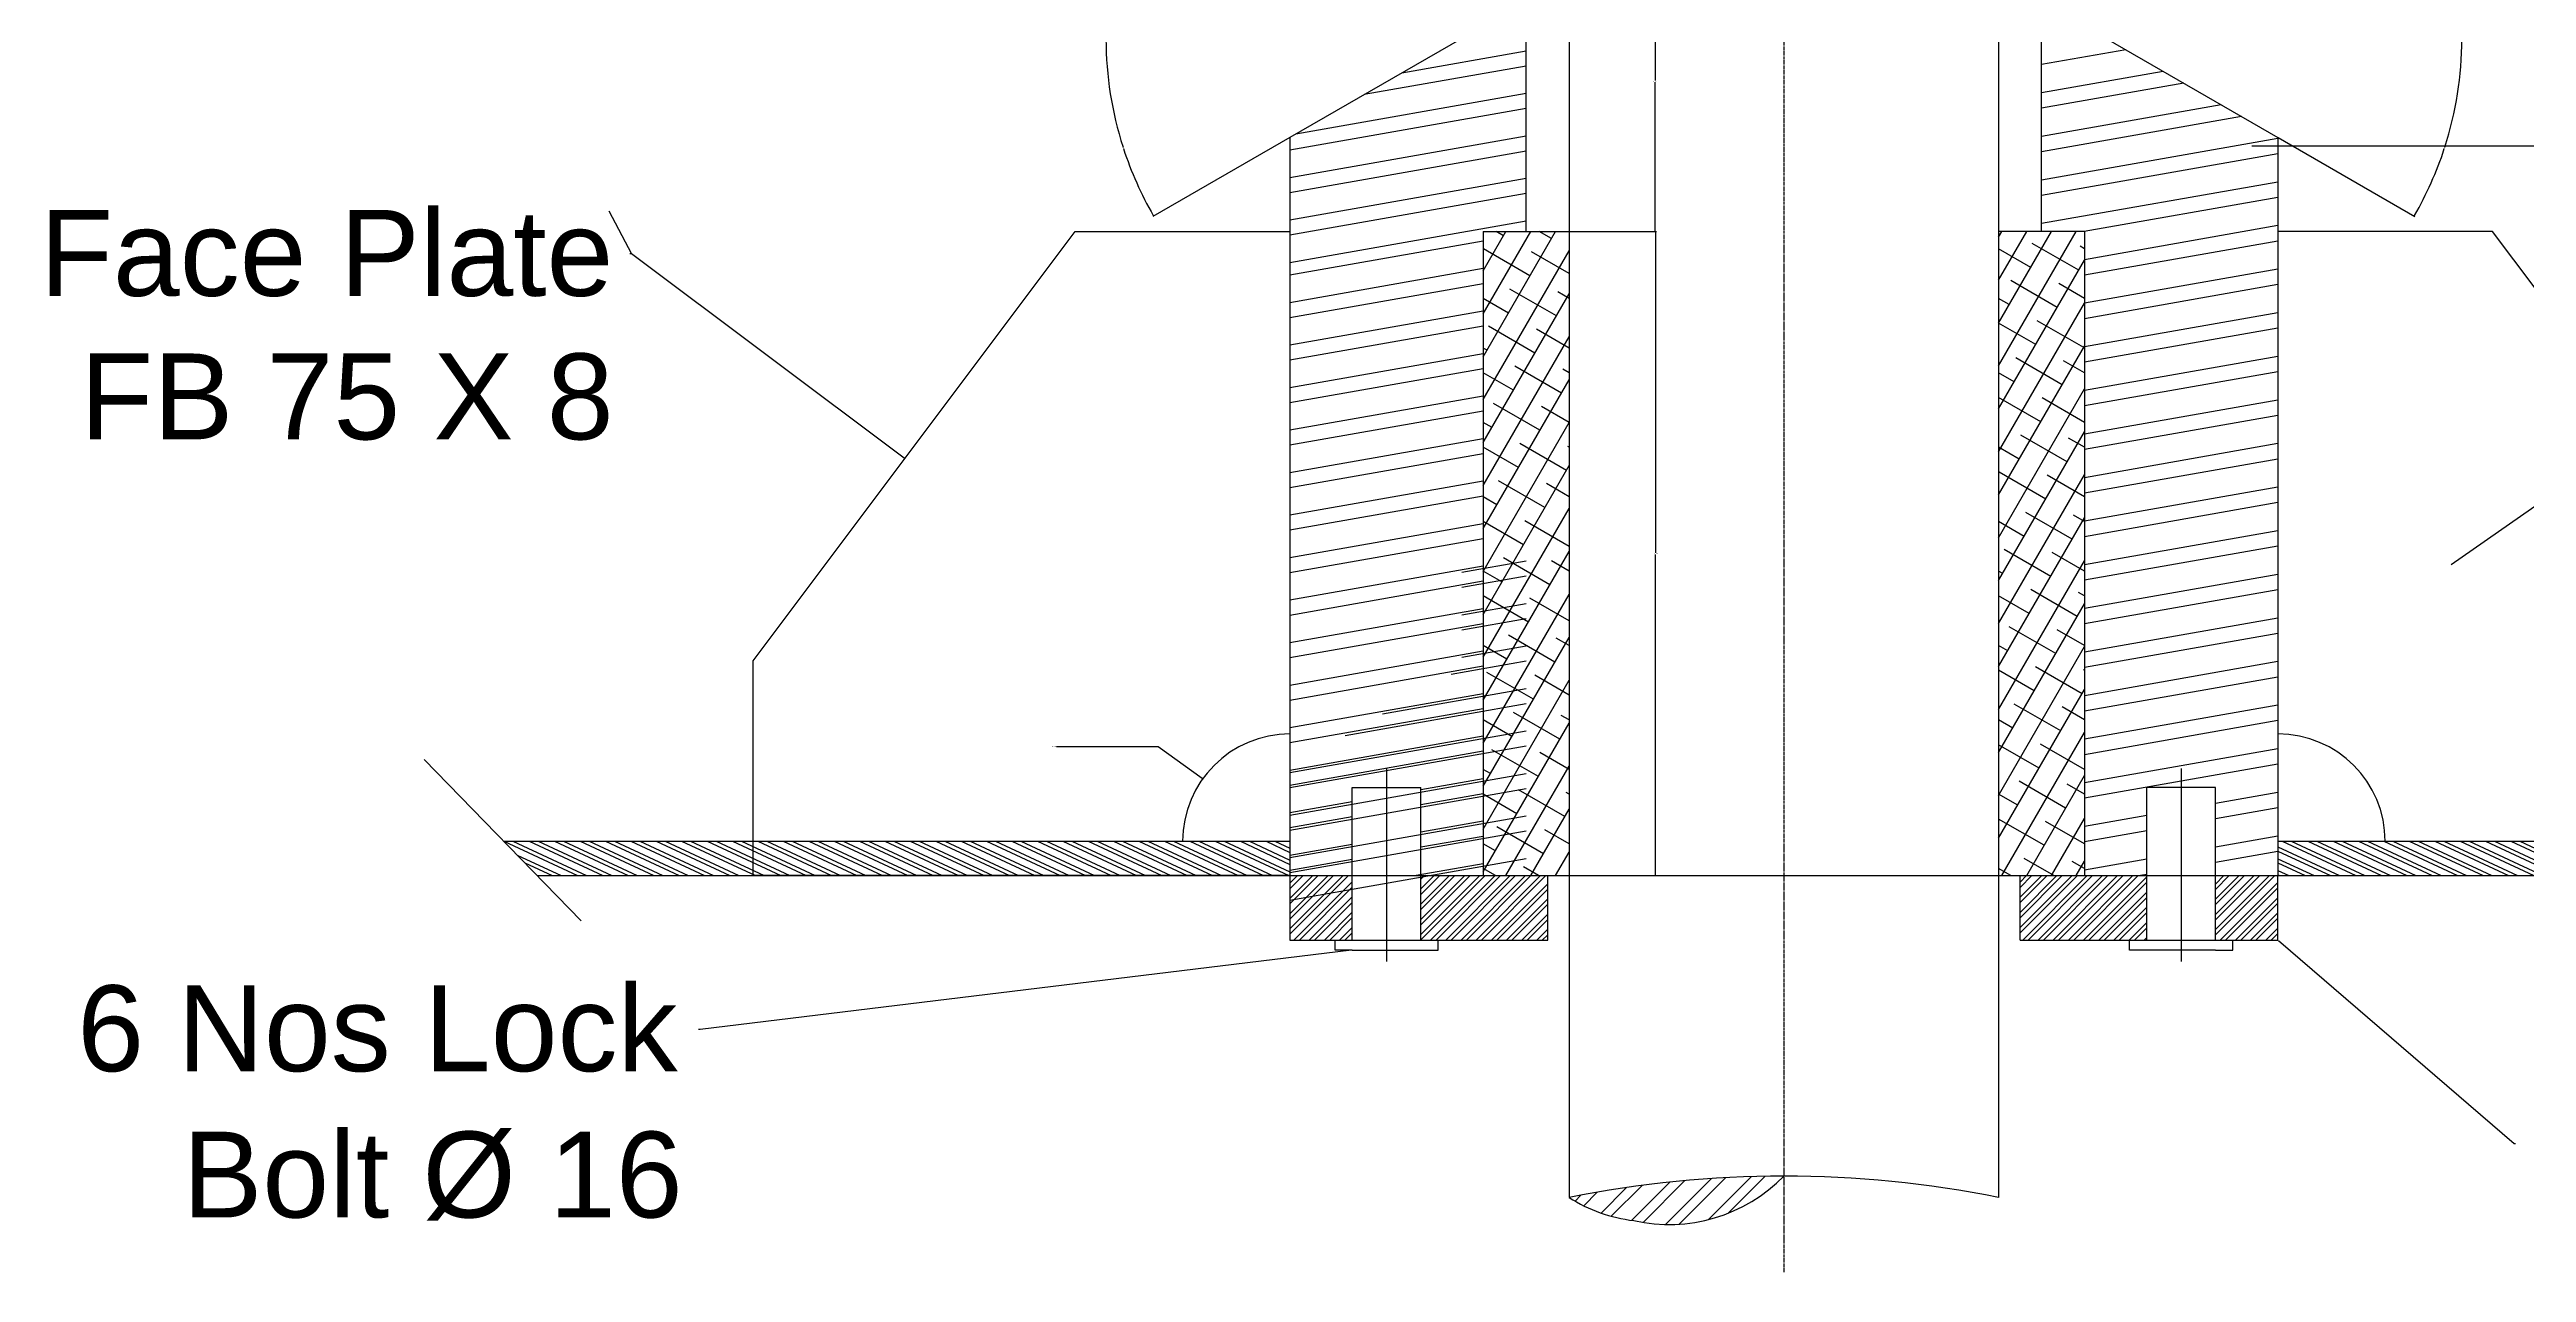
# Model space of a CAD drawing. Header units: millimetres. Extents: x -152 to 1470, y -163 to 1866.
# Drawn here: x 209 to 786, y 514 to 799 of the extents above; entities that cross this region are included whole.
import ezdxf

# ---------------------------------------------------------------- set-up
doc = ezdxf.new("R2010")
doc.units = ezdxf.units.MM
doc.header["$MEASUREMENT"] = 0
doc.linetypes.add('CENTER2', pattern=[1.125, 0.75, -0.125, 0.125, -0.125])
doc.styles.get("Standard").update_dxf_attribs({"font": 'arial.ttf'})
doc.dimstyles.get("Standard").update_dxf_attribs({"dimtxt": 0.18, "dimasz": 0.18, "dimexe": 0.18, "dimexo": 0.0625, "dimgap": 0.09, "dimtad": 0, "dimtih": 1, "dimtoh": 1, "dimdec": 4, "dimzin": 0, "dimdsep": 46, "dimtxsty": 'Standard', "dimcen": 0.09, "dimadec": 0, "dimazin": 0, "dimtfac": 1, "dimtdec": 4, "dimtofl": 0, "dimtmove": 0, "dimatfit": 3, "dimfxl": 1, "dimtolj": 1, "dimtzin": 0, "dimarcsym": 0})

# ---------------------------------------------------------------- blocks, each defined once
blk = doc.blocks.new('*D37')
at = {"color": 0, "linetype": 'Continuous', "lineweight": -2, "transparency": 16777216}
for p, q in [((703.104630314931, 801.5172243959639), (771.0626609100356, 801.5172243959638)), ((728.0962578341775, 778.3935536009446), (759.9412550846222, 760.0091004000974))]:
    blk.add_line(p, q, dxfattribs=at)
for start, end in [(342.1989071981329, 359.8755048734353), (330.1262015258953, 341.9343456101477)]:
    blk.add_arc((688.0421303144288, 801.517224395964), 82.84053059560675, start, end, dxfattribs=at)
at = {"color": 0, "linetype": 'Continuous', "transparency": 16777216}
for points in [[(770.8524653712911, 801.337257094934), (770.9124653358816, 801.3371919094509), (770.8826609100354, 801.5172243959639)], [(759.9011912651224, 760.240109700911), (759.8491962870555, 760.270051682406), (759.7853678316043, 760.0990957574584)]]:
    blk.add_solid(points, dxfattribs=at)
at = {"layer": 'Defpoints', "color": 0, "linetype": 'Continuous', "transparency": 16777216}
for p in [(688.0421303144287, 801.517224395964), (688.0472347127418, 801.5172243959639), (703.042130314931, 801.517224395964), (769.6242699117358, 787.1329271212561), (728.0421303157685, 778.4248019889171)]:
    blk.add_point(p, dxfattribs=at)
at = {"color": 0, "linetype": 'Continuous', "transparency": 16777216, "insert": (766.8578934303646, 776.0097942272009), "char_height": 0.18, "attachment_point": 5}
blk.add_mtext('\\A1;30°', dxfattribs=at)
blk = doc.blocks.new('*D38')
at = {"color": 0, "linetype": 'Continuous', "lineweight": -2, "transparency": 16777216}
for p, q in [((522.9796303089014, 801.5172243959639), (455.0215997137987, 801.5172243959641)), ((497.9880027896551, 778.3935536009445), (466.1430055392118, 760.0091004000984))]:
    blk.add_line(p, q, dxfattribs=at)
for start, end in [(180.1244951265645, 197.8010928018671), (198.0656543898525, 209.8737984741045)]:
    blk.add_arc((538.042130309404, 801.517224395964), 82.84053059560532, start, end, dxfattribs=at)
at = {"color": 0, "linetype": 'Continuous', "transparency": 16777216}
for points in [[(455.1717952879526, 801.3371919094513), (455.231795252543, 801.3372570949343), (455.2015997137988, 801.5172243959641)], [(466.2350643367782, 760.270051682407), (466.1830693587115, 760.2401097009123), (466.2988927922296, 760.0990957574594)]]:
    blk.add_solid(points, dxfattribs=at)
at = {"layer": 'Defpoints', "color": 0, "linetype": 'Continuous', "transparency": 16777216}
for p in [(523.0421303089014, 801.517224395964), (538.0370259110906, 801.5172243959641), (538.0421303094039, 801.517224395964), (456.4599907120984, 787.1329271212566), (498.0421303080641, 778.4248019889171)]:
    blk.add_point(p, dxfattribs=at)
at = {"color": 0, "linetype": 'Continuous', "transparency": 16777216, "insert": (459.2263671934695, 776.0097942272013), "char_height": 0.18, "attachment_point": 5}
blk.add_mtext('\\A1;30°', dxfattribs=at)
blk = doc.blocks.new('*D42')
at = {"color": 0, "lineweight": -2, "transparency": 16777216}
for p, q in [((563.1046303102415, 756.5172243944568), (583.3609182608818, 756.5172243944568)), ((583.1809182608819, 756.3372243944568), (583.1809182608819, 681.6991275297344)), ((583.1809182608819, 606.6972243894321), (583.1809182608819, 681.3353212541545)), ((563.1046303100414, 606.5172243894322), (583.3609182608818, 606.5172243894322))]:
    blk.add_line(p, q, dxfattribs=at)
at = {"color": 0, "transparency": 16777216}
for points in [[(583.1509182608819, 756.3372243944568), (583.2109182608818, 756.3372243944568), (583.1809182608819, 756.5172243944568)], [(583.1509182608819, 606.6972243894321), (583.2109182608818, 606.6972243894321), (583.1809182608819, 606.5172243894322)]]:
    blk.add_solid(points, dxfattribs=at)
at = {"layer": 'Defpoints', "color": 0, "transparency": 16777216}
for p in [(563.0421303102415, 756.5172243944568), (583.1809182608819, 756.5172243944568), (563.0421303100414, 606.5172243894322)]:
    blk.add_point(p, dxfattribs=at)
at = {"color": 0, "transparency": 16777216, "insert": (583.1809182608819, 681.5172243919442), "char_height": 0.18, "attachment_point": 5}
blk.add_mtext('\\A1;150.0000', dxfattribs=at)
blk = doc.blocks.new('*D43')
at = {"color": 0, "lineweight": -2, "transparency": 16777216}
for p, q in [((553.1046303099065, 826.5172243968019), (583.230100700129, 826.5172243968019)), ((583.0501007001291, 826.337224396802), (583.0501007001291, 791.6991275334193)), ((583.0501007001292, 756.6972243944567), (583.0501007001291, 791.3353212578394)), ((553.1046303099067, 756.5172243944568), (583.2301007001291, 756.5172243944568))]:
    blk.add_line(p, q, dxfattribs=at)
at = {"color": 0, "transparency": 16777216}
for points in [[(583.0201007001291, 826.337224396802), (583.080100700129, 826.337224396802), (583.0501007001291, 826.5172243968019)], [(583.0201007001292, 756.6972243944567), (583.0801007001292, 756.6972243944567), (583.0501007001292, 756.5172243944568)]]:
    blk.add_solid(points, dxfattribs=at)
at = {"layer": 'Defpoints', "color": 0, "transparency": 16777216}
for p in [(553.0421303099065, 826.5172243968019), (583.0501007001291, 826.5172243968019), (553.0421303099067, 756.5172243944568)]:
    blk.add_point(p, dxfattribs=at)
at = {"color": 0, "transparency": 16777216, "insert": (583.0501007001292, 791.517224395629), "char_height": 0.18, "attachment_point": 5}
blk.add_mtext('\\A1;70.0000', dxfattribs=at)
blk = doc.blocks.new('*D50')
at = {"color": 0, "lineweight": -2, "transparency": 16777216}
for p, q in [((443.6952386260214, 636.583475389691), (467.3158457209665, 636.583475389691)), ((467.3158457209665, 636.583475389691), (477.5898226967284, 629.2051620738505)), ((497.9521303080639, 614.5172243897003), (498.1321303080639, 614.5172243897003)), ((498.0421303080639, 614.4272243897002), (498.042130308064, 614.6072243897004))]:
    blk.add_line(p, q, dxfattribs=at)
at = {"color": 0, "transparency": 16777216}
blk.add_solid([(477.6073222253428, 629.2295293982476), (477.5723231681141, 629.1807947494533), (477.7360266431112, 629.1001649021642)], dxfattribs=at)
at = {"layer": 'Defpoints', "color": 0, "transparency": 16777216}
for p in [(477.7360266431112, 629.1001649021642), (498.0421303080639, 614.5172243897003)]:
    blk.add_point(p, dxfattribs=at)
at = {"color": 0, "transparency": 16777216, "insert": (443.0758593627199, 636.5834753896911), "char_height": 0.18, "attachment_point": 5}
blk.add_mtext('\\A1;R25.0000', dxfattribs=at)
blk = doc.blocks.new('*D36')
at = {"color": 0, "lineweight": -2, "transparency": 16777216}
for p, q in [((721.9787318153761, 801.5172243959646), (796.3958829373005, 801.5172243959647)), ((796.2158829373005, 801.3372243959648), (796.2158829373005, 789.199127533336)), ((796.2158829373005, 776.6972243951273), (796.2158829373005, 788.835321257756)), ((721.9787318153761, 776.5172243951272), (796.3958829373005, 776.5172243951273))]:
    blk.add_line(p, q, dxfattribs=at)
at = {"color": 0, "transparency": 16777216}
for points in [[(796.1858829373006, 801.3372243959648), (796.2458829373005, 801.3372243959648), (796.2158829373005, 801.5172243959647)], [(796.1858829373006, 776.6972243951273), (796.2458829373005, 776.6972243951273), (796.2158829373005, 776.5172243951273)]]:
    blk.add_solid(points, dxfattribs=at)
at = {"layer": 'Defpoints', "color": 0, "transparency": 16777216}
for p in [(721.9162318153761, 801.5172243959646), (721.9162318153761, 776.5172243951272), (796.2158829373005, 776.5172243951273)]:
    blk.add_point(p, dxfattribs=at)
at = {"color": 0, "transparency": 16777216, "insert": (796.2158829373005, 789.0172243955456), "char_height": 0.18, "attachment_point": 5}
blk.add_mtext('\\A1;25.0000', dxfattribs=at)

msp = doc.modelspace()

# ---------------------------------------------------------------- hatches: boundary and pattern name
at = {"linetype": 'Continuous'}
h = msp.add_hatch(dxfattribs=at)
h.set_pattern_fill('STEEL', color=256, scale=24.00000000080396, angle=110)
h.set_pattern_definition([(155, (-14626.95127816158, -3025.944232356106), (-1.056545654387141, -2.265769467667522), []), (155, (-14628.1258939376, -3026.371757535277), (-1.056545654387141, -2.265769467667522), [])])
h.paths.add_polyline_path([(498.042130308064, 614.5172243897001), (373.0421303038768, 614.5172243896997), (373.0421303038768, 606.5172243894317), (498.042130308064, 606.5172243894317)])
h.paths.add_polyline_path([(373.0421303038768, 614.5172243896997), (314.971392371171, 614.5172243896997), (322.7565067357484, 606.5172243894317), (373.0421303038768, 606.5172243894317)])
h.paths.add_polyline_path([(853.0421303199554, 614.5172243896997), (728.0421303157685, 614.5172243896997), (728.0421303157685, 606.5172243894317), (853.0421303199554, 606.5172243894317)])
h.paths.add_polyline_path([(911.1128682526612, 614.5172243896997), (853.0421303199554, 614.5172243896997), (853.0421303199554, 606.5172243894317), (903.3277538880839, 606.5172243894317)])
h = msp.add_hatch()
h.set_pattern_fill('STEEL', color=256, scale=24.00000000080396)
h.set_pattern_definition([(44.99999999999999, (197.6751167851755, 409.1813839112132), (-1.767766953025585, 1.767766953025584), []), (44.99999999999999, (197.6751167851755, 410.4313839112551), (-1.767766953025585, 1.767766953025584), [])])
h.paths.add_polyline_path([(697.5421303147468, 606.5172243894317), (668.0421303139569, 606.5172243894317), (668.0421303139569, 591.5172243889289), (697.5421303147468, 591.5172243889289)])
h.paths.add_polyline_path([(728.0421303157685, 606.5172243894317), (713.5421303152827, 606.5172243894317), (713.5421303152827, 591.5172243889289), (728.0421303157667, 591.5172243889289)])
h.paths.add_polyline_path([(512.5421303085496, 606.5172243894317), (498.042130308064, 606.5172243894317), (498.042130308064, 591.5172243889292), (512.5421303085496, 591.5172243889292)])
h.paths.add_polyline_path([(558.0421303098756, 606.5172243894317), (528.5421303090857, 606.5172243894317), (528.5421303090857, 591.5172243889292), (558.0421303098756, 591.5172243889292)])
h = msp.add_hatch()
h.set_pattern_fill('STEEL', color=256, scale=60.00000000200991)
h.set_pattern_definition([(44.99999999999999, (-14626.95127816158, -3677.08618957638), (-4.419417382563963, 4.41941738256396), []), (44.99999999999999, (-14626.95127816158, -3673.961189576275), (-4.419417382563963, 4.41941738256396), [])])
edge = h.paths.add_edge_path()
edge.add_ellipse((586.3022007625841, 562.6217783855399), major_axis=(-26.40408141809611, 26.40408141809611), ratio=0.9999999999999977, start_angle=122.3053950038646, end_angle=180.73349173853)
edge.add_ellipse((613.0421303119138, 284.0578723236189), major_axis=(178.5444622555857, 178.5444622555857), ratio=0.9999999999999974, start_angle=44.99999999999992, end_angle=56.42118627499926)
edge.add_ellipse((582.2639861212972, 561.6954482967896), major_axis=(-25.27600864317862, 25.27600864317862), ratio=0.9999999999999817, start_angle=102.4701208392731, end_angle=128.3045827015296)

# ---------------------------------------------------------------- linework, layer by layer
at = {"linetype": 'CENTER2'}
msp.add_line((613.0421303119149, 1146.056184377838), (613.0421303119144, 514.1054067694932), dxfattribs=at)
at = {"linetype": 'Continuous'}
for p, q in [((563.0421303100412, 927.7968423474217), (563.0421303100412, 531.5578723318692)), ((663.0421303137912, 927.7968423474217), (663.0421303137912, 531.5578723318685)), ((553.0421303099065, 756.5172243944565), (553.0421303099065, 826.5172243968015)), ((673.0421303139261, 756.5172243944565), (673.0421303139261, 826.5172243968015)), ((538.0421303094039, 801.517224395964), (498.042130308064, 778.4248019889171)), ((553.0421303099063, 798.5556888345961), (524.0604099611636, 793.4454295897652)), ((692.6616526460132, 798.8503253710596), (673.0421303139261, 795.3908742353007)), ((692.6616526460132, 798.8503253710596), (673.0421303139261, 795.3908742353007)), ((688.0421303144286, 801.517224395964), (728.0421303157685, 778.4248019889171)), ((553.0421303099065, 795.0553654995532), (515.3310666303013, 788.4058875016237)), ((701.3716631588021, 793.8219443229503), (673.0421303139242, 788.8266833315314)), ((701.3716631588021, 793.8219443229503), (673.0421303139242, 788.8266833315314)), ((706.1353260879428, 791.07183140893), (673.0421303139242, 785.2366081161032)), ((706.1353260879428, 791.07183140893), (673.0421303139242, 785.2366081161032)), ((553.0421303099063, 785.1549560333355), (498.042130308064, 775.456972094045)), ((553.0421303099065, 788.6552793683784), (499.37009850293, 779.1914520513656)), ((714.84533660073, 786.0434503608199), (673.0421303139242, 778.6724172123344)), ((714.84533660073, 786.0434503608199), (673.0421303139242, 778.6724172123344)), ((553.0421303099063, 778.7548699021606), (498.042130308064, 769.0568859628704)), ((719.6089995298722, 783.2933374467993), (673.0421303139261, 775.0823419969056)), ((719.6089995298722, 783.2933374467993), (673.0421303139261, 775.0823419969056)), ((498.042130308064, 778.4248019889171), (498.042130308064, 606.5172243894319)), ((553.0421303099065, 775.2545465671177), (498.042130308064, 765.5565626278275)), ((728.0421303157685, 778.2161350324274), (673.0421303139242, 768.5181510931365)), ((728.0421303157667, 774.6260598169987), (673.0421303139242, 764.9280758777079)), ((728.0421303157685, 778.4248019889171), (728.0421303157685, 606.5172243894319)), ((553.0421303099065, 768.8544604359431), (498.042130308064, 759.1564764966527)), ((728.0421303157685, 768.0618689132294), (673.0421303139242, 758.3638849739384)), ((553.0421303099065, 765.3541371009002), (498.042130308064, 755.6561531616097)), ((728.0421303157685, 764.4717936978009), (682.9295260428223, 756.5172243944565)), ((373.0421303038768, 656.5172243911069), (448.042130306389, 756.5172243944565)), ((448.042130306389, 756.5172243944565), (498.042130308064, 756.5172243944565)), ((553.0421303099063, 758.9540509697254), (498.0421303080641, 749.2560670304351)), ((543.0421303095715, 747.3745985850852), (548.3206277817121, 756.5172243944565)), ((543.0421303095715, 737.3745985847501), (554.0941304738017, 756.5172243944565)), ((543.0421303095715, 727.374598584415), (559.8676331658912, 756.5172243944563)), ((543.0421303095715, 756.5172243944565), (543.0421303095715, 606.5172243894319)), ((543.0421303095715, 756.5172243944565), (563.0421303102413, 756.5172243944565)), ((547.7584192888795, 755.543450720424), (546.0717938103818, 756.5172243944565)), ((558.9186733270978, 754.8735777393234), (556.0717938107168, 756.5172243944565)), ((663.0421303135912, 755.2206954936133), (663.7906816235052, 756.5172243944565)), ((663.0421303135912, 745.2206954932783), (669.5641843155947, 756.5172243944565)), ((663.0421303135911, 735.2206954929433), (675.3376870076845, 756.5172243944565)), ((663.0421303135911, 725.2206954926081), (681.1111896997741, 756.5172243944565)), ((683.0421303142612, 756.5172243944565), (663.0421303137912, 756.5172243944565)), ((728.0421303157704, 757.9076027940318), (683.0421303142629, 749.9728886618852)), ((683.0421303142612, 756.5172243944565), (683.0421303142612, 606.5172243894319)), ((778.0421303174433, 756.5172243944565), (728.0421303157685, 756.5172243944565)), ((853.0421303199554, 656.5172243911069), (778.0421303174433, 756.5172243944565)), ((543.0421303095695, 754.2804396082624), (498.042130308064, 746.3457254761158)), ((543.0421303095715, 717.3745985840802), (563.0421303102413, 752.0156147366181)), ((553.9186733269302, 746.2133237011892), (543.0933557792621, 752.4633237013985)), ((563.0421303102413, 746.719396048024), (554.2536098174802, 751.7934507202983)), ((670.5212137092801, 748.174847928321), (663.0421303135911, 752.4928987401138)), ((663.0421303135912, 715.2206954922733), (683.0421303142612, 749.8617116448112)), ((681.6814677474983, 747.5049749472208), (670.8561501998303, 753.7549749474301)), ((683.0421303142612, 752.4928987401138), (682.0164042380483, 753.0851019663301)), ((728.0421303157685, 754.3175275786033), (683.0421303142612, 746.3828134464567)), ((543.0421303095715, 747.880353477088), (498.042130308064, 739.9456393449408)), ((543.0421303095715, 744.3800301420454), (498.042130308064, 736.4453160098988)), ((676.6814677473307, 738.8447209090863), (665.8561501996626, 745.0947209092959)), ((683.0421303142612, 740.9458933559342), (677.0164042378809, 744.4248479281954)), ((728.0421303157685, 747.7533366748339), (683.0421303142612, 739.8186225426873)), ((728.0421303157667, 744.1632614594054), (683.0421303142612, 736.2285473272588)), ((543.0421303095715, 707.3745985837451), (563.0421303102413, 742.0156147362832)), ((548.9186733267626, 737.5530696630547), (543.0421303095715, 740.9458933559342)), ((560.078927364981, 736.8831966819545), (549.2536098173128, 743.1331966821637)), ((563.0421303102413, 740.9458933559342), (560.413863855531, 742.4633237010636)), ((665.5212137091125, 739.5145938901868), (663.0421303135912, 740.9458933559342)), ((663.0421303135912, 705.2206954919384), (683.0421303142612, 739.8617116444764)), ((543.0421303095695, 737.9799440108707), (498.042130308064, 730.0452298787241)), ((543.0421303095695, 734.479620675827), (498.042130308064, 726.544906543681)), ((555.0789273648136, 728.2229426438198), (544.2536098171455, 734.4729426440291)), ((563.0421303102413, 729.3988879717551), (555.4138638553636, 733.803069662929)), ((671.6814677471631, 730.1844668709518), (663.0421303135912, 735.1723906638447)), ((682.8417217853814, 729.5145938898515), (672.0164042377133, 735.7645938900612)), ((728.0421303157685, 737.599070555637), (683.0421303142629, 729.6643564234904)), ((728.0421303157685, 734.0089953402083), (683.0421303142612, 726.0742812080612)), ((543.0421303095715, 728.0795345446525), (498.042130308064, 720.1448204125061)), ((543.0421303095715, 697.37459858341), (563.0421303102413, 732.0156147359479)), ((543.9186733265951, 728.89281562492), (543.0421303095715, 729.3988879717549)), ((663.0421303135912, 695.2206954916034), (683.0421303142612, 729.8617116441415)), ((677.841721785214, 720.8543398517171), (667.0164042375459, 727.1043398519266)), ((728.0421303157685, 727.4448044364391), (683.0421303142612, 719.5100903042925)), ((543.0421303095715, 724.5792112096098), (498.042130308064, 716.6444970774631)), ((550.0789273646459, 719.5626886056855), (543.0421303095715, 723.6253852796655)), ((543.0421303095715, 687.3745985830753), (563.0421303102413, 722.0156147356131)), ((561.2391814028641, 718.8928156245852), (550.413863855196, 725.1428156247946)), ((563.0421303102413, 723.6253852796655), (561.5741178934144, 724.4729426436942)), ((666.6814677469958, 721.5242128328174), (663.0421303135911, 723.6253852796655)), ((683.0421303142612, 723.6253852796655), (678.1766582757641, 726.4344668708264)), ((728.0421303157667, 723.8547292210103), (683.0421303142592, 715.9200150888638)), ((543.0421303095715, 718.1791250784347), (498.0421303080658, 710.2444109462888)), ((556.2391814026968, 710.2325615864506), (545.4138638550286, 716.4825615866599)), ((563.0421303102413, 712.0783798954861), (556.5741178932468, 715.8126886055599)), ((663.0421303135912, 685.2206954912684), (683.0421303142612, 719.8617116438064)), ((672.8417217850465, 712.1940858135827), (663.0421303135912, 717.8518825875757)), ((683.0421303142612, 712.0783798954861), (673.1766582755968, 717.7742128326918)), ((728.0421303157685, 717.2905383172412), (683.0421303142612, 709.3558241850945)), ((543.0421303095695, 714.6788017433918), (498.0421303080658, 706.7440876112457)), ((545.0789273644784, 710.9024345675508), (543.0421303095715, 712.0783798954861)), ((543.0421303095715, 677.3745985827403), (563.0421303102413, 712.0156147352782)), ((663.0421303135912, 675.2206954909334), (683.0421303142612, 709.8617116434715)), ((728.0421303157685, 713.7004631018126), (683.0421303142612, 705.765748969666)), ((543.0421303095695, 708.2787156122174), (498.042130308064, 700.3440014800708)), ((543.0421303095695, 704.7783922771745), (498.0421303080623, 696.8436781450279)), ((551.2391814025291, 701.5723075483163), (543.0421303095715, 706.3048772033964)), ((562.3994354407475, 700.9024345672159), (551.5741178930793, 707.1524345674252)), ((563.0421303102413, 706.3048772033964), (562.7343719312976, 706.482561586325)), ((667.8417217848789, 703.5338317754482), (663.0421303135912, 706.3048772033964)), ((679.0019758230973, 702.8639587943479), (668.1766582754292, 709.1139587945573)), ((683.0421303142612, 706.3048772033964), (679.3369123136474, 708.444085813457)), ((728.0421303157685, 707.1362721980436), (683.0421303142612, 699.201558065897)), ((543.0421303095695, 698.3783061459994), (498.0421303080658, 690.4435920138534)), ((543.0421303095715, 667.374598582405), (563.0421303102413, 702.0156147349431)), ((557.3994354405799, 692.2421805290813), (546.574117892912, 698.4921805292907)), ((563.0421303102413, 694.7578718192173), (557.73437193113, 697.8223075481907)), ((663.0421303135912, 665.2206954905984), (683.0421303142612, 699.8617116431365)), ((674.0019758229297, 694.2037047562136), (663.1766582752617, 700.4537047564228)), ((683.0421303142612, 694.7578718192173), (674.3369123134798, 699.7838317753227)), ((728.0421303157667, 703.546196982615), (683.0421303142592, 695.6114828504686)), ((543.0421303095695, 694.8779828109568), (498.042130308064, 686.9432686788103)), ((546.2391814023617, 692.9120535101816), (543.0421303095715, 694.7578718192173)), ((728.0421303157685, 696.9820060788467), (683.0421303142612, 689.0472919467002)), ((728.0421303157685, 693.391930863418), (683.0421303142612, 685.4572167312712)), ((543.0421303095695, 688.4778966797822), (498.042130308064, 680.5431825476355)), ((543.0421303095715, 657.3745985820703), (563.0421303102413, 692.0156147346082)), ((552.3994354404125, 683.581926490947), (543.0421303095715, 688.9843691271277)), ((563.0421303102415, 683.2108664350379), (552.7343719309627, 689.1620535100561)), ((663.0421303135912, 655.2206954902634), (683.0421303142612, 689.8617116428015)), ((669.0019758227623, 685.543450718079), (663.0421303135912, 688.9843691271276)), ((680.1622298609807, 684.8735777369789), (669.3369123133125, 691.123577737188)), ((683.0421303142612, 688.9843691271277), (680.4971663515306, 690.453704756088)), ((728.0421303157685, 686.8277399596489), (683.0421303142612, 678.8930258275021)), ((543.0421303095715, 684.9775733447397), (498.042130308064, 677.0428592125925)), ((543.0421303095715, 647.3745985817353), (563.0421303102413, 682.0156147342733)), ((675.1622298608131, 676.2133236988442), (664.3369123131449, 682.4633236990537)), ((683.0421303142612, 677.4373637429483), (675.4971663513631, 681.7934507179533)), ((728.0421303157667, 683.2376647442202), (683.0421303142592, 675.3029506120735)), ((543.0421303095695, 678.5774872135642), (498.042130308064, 670.6427730814175)), ((543.0421303095695, 675.0771638785216), (498.042130308064, 667.142449746375)), ((553.0421303099065, 679.7507752399841), (538.042130309404, 677.1058705292686)), ((553.0421303099065, 676.2504519049412), (538.0421303094039, 673.6055471942257)), ((547.3994354402449, 674.9216724528126), (543.0421303095715, 677.4373637429483)), ((558.5596894784633, 674.2517994717124), (547.7343719307951, 680.5017994719216)), ((563.0421303102413, 677.4373637429483), (558.8946259690134, 679.8319264908213)), ((663.0421303135912, 645.2206954899284), (683.0421303142612, 679.8617116424665)), ((664.0019758225947, 676.8831966799445), (663.0421303135912, 677.4373637429483)), ((728.0421303157685, 676.6734738404508), (683.0421303142612, 668.7387597083042)), ((553.0421303099065, 669.8503657737666), (538.0421303094039, 667.2054610630508)), ((543.0421303095715, 637.3745985814003), (563.0421303102413, 672.0156147339382)), ((553.5596894782957, 665.5915454335777), (543.0421303095715, 671.6638610508585)), ((563.0421303102413, 665.890358358769), (553.8946259688458, 671.171672452687)), ((670.1622298606455, 667.5530696607098), (663.0421303135911, 671.6638610508585)), ((663.0421303135912, 635.2206954895936), (683.0421303142612, 669.8617116421315)), ((681.3224838988638, 666.8831966796095), (670.4971663511956, 673.1331966798189)), ((683.0421303142612, 671.6638610508585), (681.6574203894139, 672.4633236987186)), ((728.0421303157685, 673.0833986250221), (683.0421303142612, 665.1486844928756)), ((543.0421303095715, 668.6770777473472), (498.042130308064, 660.7423636152002)), ((543.0421303095715, 665.1767544123037), (498.042130308064, 657.2420402801572)), ((553.0421303099065, 666.3500424387237), (538.0421303094039, 663.7051377280081)), ((676.3224838986963, 658.222942641475), (665.4971663510282, 664.4729426416844)), ((683.0421303142612, 660.1168556666794), (676.6574203892463, 663.8030696605844)), ((728.0421303157685, 666.5192077212532), (683.0421303142612, 658.5844935891066)), ((543.0421303095715, 658.7766682811289), (498.042130308064, 650.8419541489823)), ((553.0421303099065, 659.9499563075489), (538.0421303094039, 657.3050515968333)), ((543.0421303095715, 627.3745985810654), (563.0421303102413, 662.0156147336032)), ((548.5596894781283, 656.9312913954434), (543.0421303095715, 660.1168556666794)), ((559.7199435163463, 656.261418414343), (548.8946259686782, 662.5114184145525)), ((563.0421303102413, 660.1168556666794), (560.0548800068967, 661.8415454334523)), ((665.1622298604781, 658.8928156225753), (663.0421303135912, 660.1168556666792)), ((663.0421303135911, 625.2206954892584), (683.0421303142612, 659.8617116417963)), ((728.0421303157667, 662.9291325058249), (683.0421303142592, 654.9944183736781)), ((373.0421303038768, 606.5172243894319), (373.0421303038768, 656.5172243911069)), ((543.0421303095715, 655.2763449460859), (498.0421303080658, 647.3416308139399)), ((553.0421303099065, 656.4496329725059), (535.5726762367887, 653.369296881168)), ((543.0421303095715, 617.3745985807303), (563.0421303102413, 652.0156147332682)), ((554.719943516179, 647.6011643762087), (543.8946259685109, 653.8511643764181)), ((563.0421303102413, 648.5698502824999), (555.054880006729, 653.1812913953178)), ((671.3224838985286, 649.5626886033406), (663.0421303135912, 654.3433529745896)), ((682.4827379367471, 648.8928156222403), (671.657420389079, 655.1428156224497)), ((683.0421303142612, 654.3433529745896), (682.8176744272971, 654.4729426413494)), ((728.0421303157685, 656.3649416020559), (683.0421303142612, 648.4302274699087)), ((728.0421303157667, 652.7748663866271), (683.0421303142612, 644.8401522544801)), ((543.0421303095695, 648.8762588149109), (498.042130308064, 640.9415446827647)), ((553.0421303099065, 646.5492235062882), (510.8823647785547, 639.1153193427681)), ((553.0421303099065, 650.0495468413313), (519.6117081094172, 644.1548614309098)), ((543.5596894779609, 648.2710373573087), (543.0421303095715, 648.5698502824999)), ((663.0421303135912, 615.2206954889234), (683.0421303142612, 649.8617116414615)), ((677.4827379365795, 640.2325615841058), (666.6574203889114, 646.4825615843152)), ((728.0421303157667, 646.2106754828584), (683.0421303142612, 638.2759613507118)), ((543.0421303095695, 645.3759354798683), (498.042130308064, 637.4412213477217)), ((553.0421303099065, 640.1491373751136), (498.0421303080641, 630.4511534358231)), ((549.7199435160115, 638.9409103380742), (543.0421303095715, 642.7963475904102)), ((543.0421303095715, 607.3745985803954), (563.0421303102413, 642.0156147329334)), ((560.8801975542298, 638.2710373569739), (550.0548800065618, 644.5210373571831)), ((563.0421303102413, 642.7963475904102), (561.2151340447799, 643.8511643760829)), ((666.3224838983614, 640.9024345652061), (663.0421303135911, 642.7963475904102)), ((683.0421303142612, 642.7963475904102), (677.8176744271295, 645.812688603215)), ((728.0421303157685, 642.6206002674297), (683.0421303142592, 634.6858861352831)), ((543.0421303095695, 638.9758493486936), (498.0421303080658, 631.0411352165473)), ((553.0421303099065, 636.6488140400706), (498.0421303080641, 626.9508301007801)), ((543.0421303095695, 635.4755260136506), (498.042130308064, 627.5408118815044)), ((555.8801975540623, 629.6107833188393), (545.0548800063942, 635.8607833190487)), ((563.0421303102413, 631.2493422062311), (556.2151340446123, 635.1909103379484)), ((672.4827379364119, 631.5723075459714), (663.0421303135912, 637.0228448983206)), ((663.7906816235052, 606.5172243894319), (683.0421303142612, 639.8617116411265)), ((683.0421303142612, 631.2493422062311), (672.8176744269623, 637.1524345650805)), ((728.0421303157704, 636.056409363661), (683.0421303142612, 628.1216952315139)), ((296.4443473438487, 633.5556550771101), (333.0247148070451, 595.9655920400211)), ((553.0421303099065, 630.2487279088958), (498.0421303080641, 620.5507439696055)), ((543.0421303095695, 629.0754398824756), (528.5421303090857, 626.5186986621177)), ((544.7199435158441, 630.2806562999396), (543.0421303095715, 631.2493422062311)), ((548.320627781712, 606.5172243894319), (563.0421303102413, 632.0156147325985)), ((669.5641843155947, 606.5172243894319), (683.0421303142612, 629.8617116407916)), ((728.0421303157685, 632.4663341482322), (683.0421303142592, 624.5316200160852)), ((553.0421303099065, 626.748404573853), (498.0421303080641, 617.0504206345623)), ((512.5421303085496, 623.6974669706875), (498.0421303080658, 621.1407257503296)), ((543.0421303095715, 625.5751165474333), (528.5421303090857, 623.0183753270748)), ((550.8801975538947, 620.9505292807048), (543.0421303095715, 625.4758395141414)), ((562.040451592113, 620.2806562996045), (551.2151340444449, 626.5306562998142)), ((563.0421303102413, 625.4758395141414), (562.3753880826631, 625.8607833187136)), ((667.4827379362447, 622.9120535078368), (663.0421303135912, 625.4758395141413)), ((678.6429919744629, 622.2421805267367), (667.8176744267948, 628.492180526946)), ((683.0421303142612, 625.4758395141414), (678.9779284650128, 627.8223075458459)), ((728.0421303157685, 625.9021432444631), (713.5421303152826, 623.3454020241046)), ((308.2099492737674, 621.5172243899343), (308.2099492737674, 621.4652976289551)), ((553.0421303099065, 620.3483184426783), (498.042130308064, 610.6503345033879)), ((512.5421303085496, 620.1971436356449), (498.042130308064, 617.6404024152866)), ((543.0421303095695, 619.1750304162582), (528.5421303090857, 616.6182891959002)), ((557.0404515919455, 611.6204022614703), (546.2151340442773, 617.8704022616796)), ((554.0941304738016, 606.5172243894319), (563.0421303102413, 622.0156147322632)), ((563.0421303102413, 613.9288341299621), (557.3753880824955, 617.2005292805792)), ((673.6429919742952, 613.5819264886022), (663.0421303135911, 619.7023368220516)), ((683.0421303142612, 613.9288341299621), (673.9779284648455, 619.1620535077112)), ((675.3376870076844, 606.5172243894319), (683.0421303142612, 619.8617116404565)), ((697.5421303147467, 620.5241703326745), (683.0421303142612, 617.9674291123159)), ((728.0421303157685, 622.3120680290343), (713.5421303152827, 619.755326808676)), ((314.971392371171, 614.5172243896999), (498.042130308064, 614.5172243897003)), ((553.0421303099065, 616.8479951076353), (498.042130308064, 607.1500111683448)), ((512.5421303085496, 613.7970575044703), (498.0421303080623, 611.2403162841115)), ((543.0421303095695, 615.6747070812156), (528.5421303090857, 613.1179658608576)), ((545.8801975537272, 612.2902752425704), (543.0421303095715, 613.9288341299621)), ((559.8676331658912, 606.5172243894319), (563.0421303102413, 612.0156147319285)), ((697.5421303147468, 616.934095117246), (683.0421303142592, 614.3773538968874)), ((728.0421303157704, 615.7478771252655), (713.5421303152826, 613.1911359049069)), ((728.0421303157685, 612.157801909837), (713.5421303152827, 609.6010606894785)), ((728.0421303157685, 614.5172243896999), (911.1128682526594, 614.5172243896999)), ((322.7565067357484, 606.5172243894319), (903.3277538880839, 606.5172243894319)), ((498.042130308064, 606.5172243894319), (373.0421303038768, 606.5172243894319)), ((553.0421303099065, 610.4479089764606), (498.0421303080641, 600.7499250371702)), ((512.5421303085496, 610.2967341694275), (498.042130308064, 607.7399929490691)), ((498.042130308064, 606.5172243894319), (498.042130308064, 591.5172243889294)), ((543.0421303095695, 609.2746209500407), (527.4041573259143, 606.5172243894319)), ((545.8794149457071, 606.5172243894319), (543.0421303095715, 608.1553314378723)), ((555.8794149460421, 606.5172243894319), (552.3753880823281, 608.540275242445)), ((558.0421303098756, 591.5172243889294), (558.0421303098756, 606.5172243894315)), ((665.8794149497268, 606.5172243894319), (663.0421303135912, 608.1553314378723)), ((668.0421303139569, 591.5172243889289), (668.0421303139569, 606.5172243894315)), ((675.8794149500618, 606.5172243894319), (668.9779284646778, 610.5017994695768)), ((683.0421303142612, 608.1553314378723), (680.1381825028963, 609.8319264884766)), ((681.1111896997741, 606.5172243894319), (683.0421303142612, 609.8617116401216)), ((697.5421303147468, 610.3699042134771), (683.0421303142612, 607.8131629931186)), ((697.5421303147467, 606.7798289980484), (696.0528255721521, 606.5172243894319)), ((728.0421303157667, 591.5172243889289), (728.0421303157685, 606.5172243894319)), ((498.042130308064, 591.5172243889294), (558.0421303098756, 591.5172243889294)), ((668.0421303139569, 591.5172243889289), (728.0421303157667, 591.5172243889289))]:
    msp.add_line(p, q, dxfattribs=at)
at = {"linetype": 'ByBlock', "lineweight": -2}
for p, q in [((339.4223933587743, 761.3843288640235), (344.6984721052664, 751.3730363187944)), ((768.3682311905388, 678.9744544655867), (886.7457885187454, 761.5435683791624)), ((344.6984721052664, 751.3730363187944), (344.3384721052544, 751.3730363187944)), ((408.2252030776623, 703.7279880894974), (344.6984721052664, 751.3730363187944)), ((512.3634535509588, 589.148729217681), (360.7107018132135, 570.6580205376988)), ((728.1785025072058, 591.3997398137531), (783.0565110334242, 544.1223627314963)), ((360.7107018132135, 570.6580205376988), (360.3507018132015, 570.6580205376988)), ((360.7107018132135, 570.6580205376988), (360.7107018132135, 570.6580205376988)), ((783.0565110334242, 544.1223627314963), (783.4165110334361, 544.1223627314963)), ((783.0565110334242, 544.1223627314963), (783.0565110334242, 544.1223627314963))]:
    msp.add_line(p, q, dxfattribs=at)
for p, q in [((520.5421303088167, 631.5081689475775), (520.5421303088177, 586.5537106805144)), ((705.5421303150157, 631.5081689475775), (705.5421303150148, 586.5537106805144)), ((512.5421303085496, 591.5172243889294), (512.5421303085496, 627.017224390119)), ((512.5421303085496, 627.017224390119), (528.5421303090857, 627.017224390119)), ((528.5421303090857, 591.5172243889294), (528.5421303090857, 627.017224390119)), ((697.5421303147468, 591.5172243889294), (697.5421303147468, 627.017224390119)), ((713.5421303152827, 627.017224390119), (697.5421303147468, 627.017224390119)), ((713.5421303152827, 591.5172243889294), (713.5421303152827, 627.017224390119)), ((508.5421303084157, 589.170514907915), (508.5421303084157, 591.5172243889294)), ((512.5421303085496, 589.170514907915), (508.5421303084157, 589.170514907915)), ((512.5421303085496, 589.170514907915), (528.5421303090857, 589.170514907915)), ((528.5421303090857, 589.170514907915), (532.5421303092196, 589.170514907915)), ((532.5421303092196, 589.170514907915), (532.5421303092196, 591.5172243889294)), ((693.5421303146128, 589.170514907915), (693.5421303146128, 591.5172243889294)), ((697.5421303147468, 589.170514907915), (693.5421303146128, 589.170514907915)), ((713.5421303152827, 589.170514907915), (697.5421303147468, 589.170514907915)), ((713.5421303152827, 589.170514907915), (717.5421303154168, 589.170514907915)), ((717.5421303154168, 589.170514907915), (717.5421303154168, 591.5172243889294))]:
    msp.add_line(p, q)
for centre, major_axis, ratio, start_param, end_param in [((498.042130308064, 614.5172243897003), (17.67766953025589, 17.67766953025589), 0.999999999999998, 0.7853981633974493, 2.356194490192344), ((728.0421303157685, 614.5172243896999), (-17.67766953025589, 17.67766953025589), 0.999999999999998, 3.926990816987242, 5.497787143782137), ((613.0421303119144, 284.0578723236178), (178.5444622555846, 178.5444622555846), 0.9999999999999997, 0.5860608584143178, 0.9847354683805793), ((586.3022007625839, 562.6217783855403), (-26.40408141809646, 26.40408141809646), 0.9999999999999979, 2.134631835769669, 3.154394499463318), ((582.2639861212974, 561.6954482967897), (-25.27600864317854, 25.27600864317854), 0.9999999999999895, 1.788440993561767, 2.23933741353905)]:
    msp.add_ellipse(centre, major_axis=major_axis, ratio=ratio, start_param=start_param, end_param=end_param)
for points in [[(339.3958534395845, 761.3703419884088), (339.338472105087, 761.5435683791624), (339.4489332779642, 761.398315739638)], [(408.2432030776629, 703.7519880894982), (408.3692030776671, 703.6199880894939), (408.2072030776616, 703.7039880894966)], [(768.3853938590045, 678.9498487180632), (768.2205967053972, 678.8714784547924), (768.3510685220731, 678.9990602131104)], [(512.3598226025864, 589.1785086772794), (512.5421303085496, 589.170514907915), (512.3670844993311, 589.1189497580825)], [(728.1589217446766, 591.3770111151798), (728.0421303157667, 591.5172243889289), (728.1980832697352, 591.4224685123262)]]:
    msp.add_solid(points)

# ---------------------------------------------------------------- texts
for s, p in [('Face Plate', (206.9373806954677, 741.5435683784924)), ('FB 75 X 8', (216.3234652796838, 708.1283796552267)), ('6 Nos Lock', (215.6917659284102, 560.9786208102257)), ('Bolt Ø 16', (240.1528846195434, 526.9085889764333))]:
    msp.add_text(s, height=20.00000000066996).set_placement(p)

# ---------------------------------------------------------------- dimensions: what is measured, and where the dimension line sits
for base, p1, p2, picture, middle in [((583.0501007001291, 826.5172243968019), (553.0421303099065, 756.5172243944565), (553.0421303099063, 826.5172243968015), '*D43', (583.0501007001292, 791.517224395629)), ((796.2158829373005, 776.5172243951273), (721.9162318153759, 801.5172243959641), (721.9162318153759, 776.5172243951267), '*D36', (796.2158829373005, 789.0172243955456)), ((583.1809182608819, 756.5172243944568), (563.0421303100412, 606.5172243894319), (563.0421303102413, 756.5172243944565), '*D42', (583.1809182608819, 681.5172243919442))]:
    dim = msp.add_linear_dim(base=base, p1=p1, p2=p2, angle=90, dimstyle='Standard')
    dim.commit()
    dim.dimension.update_dxf_attribs({"geometry": picture, "text_midpoint": middle})
at = {"linetype": 'Continuous'}
for base, line1, line2, picture, middle in [((456.4599907120984, 787.1329271212566), ((538.0370259110906, 801.517224395964), (523.0421303089014, 801.517224395964)), ((538.0421303094039, 801.517224395964), (498.042130308064, 778.4248019889171)), '*D38', (459.2263671934695, 776.0097942272013)), ((769.6242699117358, 787.1329271212561), ((688.0472347127418, 801.517224395964), (703.042130314931, 801.517224395964)), ((688.0421303144286, 801.517224395964), (728.0421303157685, 778.4248019889171)), '*D37', (766.8578934303648, 776.0097942272009))]:
    dim = msp.add_angular_dim_2l(base=base, line1=line1, line2=line2, dimstyle='Standard', dxfattribs=at)
    dim.commit()
    dim.dimension.update_dxf_attribs({"geometry": picture, "text_midpoint": middle, "dimtype": 162})
dim = msp.add_radius_dim(center=(498.0421303080639, 614.5172243897003), mpoint=(477.7360266431112, 629.1001649021642), dimstyle='Standard')
dim.commit()
dim.dimension.update_dxf_attribs({"geometry": '*D50', "text_midpoint": (443.0758593627199, 636.5834753896911), "dimtype": 164})

doc.saveas('drawing.dxf')
